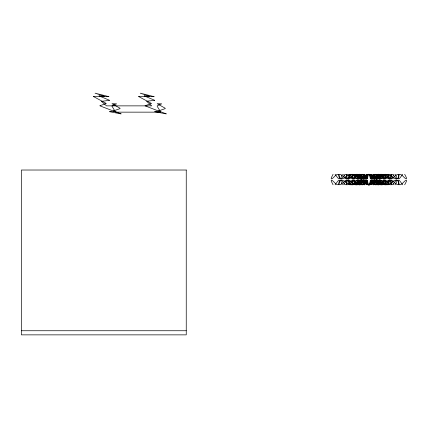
<?xml version="1.0" encoding="UTF-8"?>
<svg xmlns="http://www.w3.org/2000/svg" width="428" height="428" viewBox="0 0 428 428"><rect width="100%" height="100%" fill="white"/><g stroke="black" fill="none" stroke-linecap="round" stroke-linejoin="round"><path stroke-width="0.64" d="M359.333 174.298L358.562 178.915L360.055 174.94A0.926 0.455 -76.9 0 1 360.611 174.282A0.926 0.455 -76.9 0 1 360.943 174.94L360.847 178.219A0.926 0.631 -69.1 0 0 361.35 178.92A0.926 0.631 -69.1 0 0 362.12 178.219L363.276 174.94A0.926 0.781 -68 0 1 364.811 174.94L365.303 178.219A0.926 0.861 -43.8 0 0 367.047 178.219L368 174.94A0.926 0.904 0 0 1 369.776 174.94L370.723 178.219A0.926 0.861 43.8 0 0 372.467 178.219L372.959 174.94A0.926 0.781 68 0 1 374.495 174.94L375.65 178.219A0.926 0.631 69.1 0 0 376.421 178.92L377.892 174.308M378.443 184.778L379.208 180.161L377.715 184.136A0.926 0.455 -76.9 0 1 377.159 184.794A0.926 0.455 -76.9 0 1 376.827 184.136L376.929 180.857A0.926 0.631 -69.1 0 0 376.421 180.156A0.926 0.631 -69.1 0 0 375.65 180.857L374.495 184.136A0.926 0.781 -68 0 1 372.959 184.136L372.467 180.857A0.926 0.861 -43.8 0 0 370.723 180.857L369.776 184.136A0.926 0.904 0 0 1 368 184.136L367.047 180.857A0.926 0.861 43.8 0 0 365.303 180.857L364.811 184.136A0.926 0.781 68 0 1 363.276 184.136L362.12 180.857A0.926 0.631 69.1 0 0 361.35 180.156L359.878 184.768M355.058 174.282L354.084 177.952A1.466 0.358 -69.4 0 0 354.106 178.92A1.466 0.358 -69.4 0 0 354.812 177.952L356.026 175.164A1.466 0.712 -73 0 1 356.915 174.276A1.466 0.712 -73 0 1 357.391 175.164L357.327 177.952A1.466 0.974 -62.8 0 0 358.065 178.92A1.466 0.974 -62.8 0 0 359.306 177.952L360.676 175.164A1.466 1.23 -62 0 1 363.035 175.164L363.666 177.952A1.466 1.332 -35.4 0 0 366.368 177.952L367.524 175.164A1.466 1.418 0 0 1 370.247 175.164L371.402 177.952A1.466 1.332 35.4 0 0 374.109 177.952L374.735 175.164A1.466 1.23 62 0 1 377.095 175.164L378.464 177.952A1.466 0.974 62.8 0 0 379.706 178.92A1.466 0.974 62.8 0 0 380.444 177.952L380.38 175.164A1.466 0.712 73 0 1 380.856 174.276A1.466 0.712 73 0 1 381.744 175.164L382.958 177.952A1.466 0.358 69.4 0 0 383.665 178.92A1.466 0.358 69.4 0 0 383.686 177.952L382.712 174.282M382.712 184.794L383.686 181.124A1.466 0.358 -69.4 0 0 383.665 180.156A1.466 0.358 -69.4 0 0 382.958 181.124L381.744 183.912A1.466 0.712 -73 0 1 380.856 184.8A1.466 0.712 -73 0 1 380.38 183.912L380.444 181.124A1.466 0.974 -62.8 0 0 379.706 180.156A1.466 0.974 -62.8 0 0 378.464 181.124L377.095 183.912A1.466 1.23 -62 0 1 374.735 183.912L374.109 181.124A1.466 1.332 -35.4 0 0 371.402 181.124L370.247 183.912A1.466 1.418 0 0 1 367.524 183.912L366.368 181.124A1.466 1.332 35.4 0 0 363.666 181.124L363.035 183.912A1.466 1.23 62 0 1 360.676 183.912L359.306 181.124A1.466 0.974 62.8 0 0 358.065 180.156A1.466 0.974 62.8 0 0 357.327 181.124L357.391 183.912A1.466 0.712 73 0 1 356.915 184.8A1.466 0.712 73 0 1 356.026 183.912L354.812 181.124A1.466 0.358 69.4 0 0 354.106 180.156A1.466 0.358 69.4 0 0 354.084 181.124L355.058 184.794M349.521 174.26L348.355 177.657A2.29 0.535 -63.5 0 0 348.312 178.92A2.29 0.535 -63.5 0 0 349.446 177.657L350.773 175.389A2.29 1.081 -68.3 0 1 352.116 174.26A2.29 1.081 -68.3 0 1 352.784 175.389L352.763 177.657A2.29 1.461 -55.8 0 0 353.828 178.92A2.29 1.461 -55.8 0 0 355.748 177.657L357.268 175.389A2.29 1.878 -55.4 0 1 359.204 174.26A2.29 1.878 -55.4 0 1 360.756 175.389L361.489 177.657A2.29 1.996 -28.3 0 0 363.372 178.92A2.29 1.996 -28.3 0 0 365.571 177.657L366.871 175.389A2.29 2.167 0 0 1 370.899 175.389L372.2 177.657A2.29 1.996 28.3 0 0 374.398 178.92A2.29 1.996 28.3 0 0 376.282 177.657L377.02 175.389A2.29 1.878 55.4 0 1 378.566 174.26A2.29 1.878 55.4 0 1 380.503 175.389L382.022 177.657A2.29 1.461 55.8 0 0 383.948 178.92A2.29 1.461 55.8 0 0 385.007 177.657L384.986 175.389A2.29 1.081 68.3 0 1 385.655 174.26A2.29 1.081 68.3 0 1 386.998 175.389L388.324 177.657A2.29 0.535 63.5 0 0 389.459 178.92A2.29 0.535 63.5 0 0 389.416 177.657L388.25 174.26M388.25 184.816L389.416 181.424A2.29 0.535 -63.5 0 0 389.459 180.156A2.29 0.535 -63.5 0 0 388.324 181.424L386.998 183.687A2.29 1.081 -68.3 0 1 385.655 184.816A2.29 1.081 -68.3 0 1 384.986 183.687L385.007 181.424A2.29 1.461 -55.8 0 0 383.948 180.156A2.29 1.461 -55.8 0 0 382.022 181.424L380.503 183.687A2.29 1.878 -55.4 0 1 378.566 184.816A2.29 1.878 -55.4 0 1 377.02 183.687L376.282 181.424A2.29 1.996 -28.3 0 0 374.398 180.156A2.29 1.996 -28.3 0 0 372.2 181.424L370.899 183.687A2.29 2.167 0 0 1 366.871 183.687L365.571 181.424A2.29 1.996 28.3 0 0 363.372 180.156A2.29 1.996 28.3 0 0 361.489 181.424L360.756 183.687A2.29 1.878 55.4 0 1 359.204 184.816A2.29 1.878 55.4 0 1 357.268 183.687L355.748 181.424A2.29 1.461 55.8 0 0 353.828 180.156A2.29 1.461 55.8 0 0 352.763 181.424L352.784 183.687A2.29 1.081 68.3 0 1 352.116 184.816A2.29 1.081 68.3 0 1 350.773 183.687L349.446 181.424A2.29 0.535 63.5 0 0 348.312 180.156A2.29 0.535 63.5 0 0 348.355 181.424L349.521 184.816M356.053 184.805L357.439 180.905A1.145 0.284 -74.2 0 1 357.92 180.156A1.145 0.284 -74.2 0 1 358.001 180.905L357.466 184.003A1.145 0.54 -67.7 0 0 357.771 184.816A1.145 0.54 -67.7 0 0 358.578 184.003L359.948 180.905A1.145 0.781 -68.8 0 1 360.858 180.156A1.145 0.781 -68.8 0 1 361.478 180.905L361.649 184.003A1.145 0.936 -54.6 0 0 363.575 184.003L364.849 180.905A1.145 1.07 -43.4 0 1 366.94 180.905L367.775 184.003A1.145 1.081 0 0 0 369.995 184.003L370.83 180.905A1.145 1.07 43.4 0 1 372.927 180.905L374.195 184.003A1.145 0.936 54.6 0 0 376.121 184.003L376.292 180.905A1.145 0.781 68.8 0 1 376.913 180.156A1.145 0.781 68.8 0 1 377.828 180.905L379.197 184.003A1.145 0.54 67.7 0 0 380 184.816A1.145 0.54 67.7 0 0 380.305 184.003L379.77 180.905A1.145 0.284 74.2 0 1 379.85 180.156A1.145 0.284 74.2 0 1 380.332 180.905L381.717 184.805M381.717 174.271L380.332 178.171A1.145 0.284 -74.2 0 1 379.85 178.92A1.145 0.284 -74.2 0 1 379.77 178.171L380.305 175.073A1.145 0.54 -67.7 0 0 380 174.26A1.145 0.54 -67.7 0 0 379.197 175.073L377.828 178.171A1.145 0.781 -68.8 0 1 376.913 178.92A1.145 0.781 -68.8 0 1 376.292 178.171L376.121 175.073A1.145 0.936 -54.6 0 0 374.195 175.073L372.927 178.171A1.145 1.07 -43.4 0 1 370.83 178.171L369.995 175.073A1.145 1.081 0 0 0 367.775 175.073L366.94 178.171A1.145 1.07 43.4 0 1 364.849 178.171L363.575 175.073A1.145 0.936 54.6 0 0 361.649 175.073L361.478 178.171A1.145 0.781 68.8 0 1 360.858 178.92A1.145 0.781 68.8 0 1 359.948 178.171L358.578 175.073A1.145 0.54 67.7 0 0 357.771 174.26A1.145 0.54 67.7 0 0 357.466 175.073L358.001 178.171A1.145 0.284 74.2 0 1 357.92 178.92A1.145 0.284 74.2 0 1 357.439 178.171L356.053 174.271M342.341 174.298L341.073 177.331A3.579 0.792 -58 0 0 340.955 178.92A3.579 0.792 -58 0 0 342.7 177.331L343.946 175.667A3.579 1.653 -64.2 0 1 346.857 175.667L346.899 177.331A3.579 2.167 -49.5 0 0 348.44 178.92A3.579 2.167 -49.5 0 0 351.34 177.331L352.806 175.667A3.579 2.862 -50.1 0 1 357.845 175.667L358.621 177.331A3.579 2.959 -23.2 0 0 361.403 178.92A3.579 2.959 -23.2 0 0 364.683 177.331L365.972 175.667A3.579 3.306 0 0 1 371.798 175.667L373.088 177.331A3.579 2.959 23.2 0 0 376.367 178.92A3.579 2.959 23.2 0 0 379.155 177.331L379.925 175.667A3.579 2.862 50.1 0 1 384.965 175.667L386.43 177.331A3.579 2.167 49.5 0 0 389.33 178.92A3.579 2.167 49.5 0 0 390.871 177.331L390.914 175.667A3.579 1.653 64.2 0 1 393.824 175.667L395.071 177.331A3.579 0.792 58 0 0 396.815 178.92A3.579 0.792 58 0 0 396.697 177.331L395.429 174.298M395.429 184.778L396.697 181.745A3.579 0.792 -58 0 0 396.815 180.156A3.579 0.792 -58 0 0 395.071 181.745L393.824 183.409A3.579 1.653 -64.2 0 1 390.914 183.409L390.871 181.745A3.579 2.167 -49.5 0 0 389.33 180.156A3.579 2.167 -49.5 0 0 386.43 181.745L384.965 183.409A3.579 2.862 -50.1 0 1 379.925 183.409L379.155 181.745A3.579 2.959 -23.2 0 0 376.367 180.156A3.579 2.959 -23.2 0 0 373.088 181.745L371.798 183.409A3.579 3.306 0 0 1 365.972 183.409L364.683 181.745A3.579 2.959 23.2 0 0 361.403 180.156A3.579 2.959 23.2 0 0 358.621 181.745L357.845 183.409A3.579 2.862 50.1 0 1 352.806 183.409L351.34 181.745A3.579 2.167 49.5 0 0 348.44 180.156A3.579 2.167 49.5 0 0 346.899 181.745L346.857 183.409A3.579 1.653 64.2 0 1 343.946 183.409L342.7 181.745A3.579 0.792 58 0 0 340.955 180.156A3.579 0.792 58 0 0 341.073 181.745L342.341 184.778M350.468 184.789L352.185 181.156A1.856 0.455 -69.9 0 1 352.961 180.156A1.856 0.455 -69.9 0 1 353.052 181.156L352.517 183.682A1.856 0.84 -61.4 0 0 352.934 184.794A1.856 0.84 -61.4 0 0 354.266 183.682L355.791 181.156A1.856 1.236 -63.4 0 1 357.225 180.156A1.856 1.236 -63.4 0 1 358.161 181.156L358.429 183.682A1.856 1.45 -46.7 0 0 359.675 184.794A1.856 1.45 -46.7 0 0 361.451 183.682L362.907 181.156A1.856 1.691 -36.2 0 1 366.143 181.156L367.138 183.682A1.856 1.675 0 0 0 370.632 183.682L371.627 181.156A1.856 1.691 36.2 0 1 374.864 181.156L376.319 183.682A1.856 1.45 46.7 0 0 378.095 184.794A1.856 1.45 46.7 0 0 379.347 183.682L379.609 181.156A1.856 1.236 63.4 0 1 380.546 180.156A1.856 1.236 63.4 0 1 381.979 181.156L383.509 183.682A1.856 0.84 61.4 0 0 384.836 184.794A1.856 0.84 61.4 0 0 385.254 183.682L384.719 181.156A1.856 0.455 69.9 0 1 384.809 180.156A1.856 0.455 69.9 0 1 385.585 181.156L387.303 184.789M387.303 174.287L385.585 177.92A1.856 0.455 -69.9 0 1 384.809 178.92A1.856 0.455 -69.9 0 1 384.719 177.92L385.254 175.4A1.856 0.84 -61.4 0 0 384.836 174.282A1.856 0.84 -61.4 0 0 383.509 175.4L381.979 177.92A1.856 1.236 -63.4 0 1 380.546 178.92A1.856 1.236 -63.4 0 1 379.609 177.92L379.347 175.4A1.856 1.45 -46.7 0 0 378.095 174.282A1.856 1.45 -46.7 0 0 376.319 175.4L374.864 177.92A1.856 1.691 -36.2 0 1 371.627 177.92L370.632 175.4A1.856 1.675 0 0 0 367.138 175.4L366.143 177.92A1.856 1.691 36.2 0 1 362.907 177.92L361.451 175.4A1.856 1.45 46.7 0 0 359.675 174.282A1.856 1.45 46.7 0 0 358.429 175.4L358.161 177.92A1.856 1.236 63.4 0 1 357.225 178.92A1.856 1.236 63.4 0 1 355.791 177.92L354.266 175.4A1.856 0.84 61.4 0 0 352.934 174.282A1.856 0.84 61.4 0 0 352.517 175.4L353.052 177.92A1.856 0.455 69.9 0 1 352.961 178.92A1.856 0.455 69.9 0 1 352.185 177.92L350.468 174.287M333.07 174.282L331.673 177.048A5.452 1.129 -52 0 0 333.99 177.048L335.092 175.897A5.644 2.52 -59.8 0 1 339.233 175.897L339.324 177.048A5.452 3.076 -43.1 0 0 345.664 177.048L346.98 175.897A5.644 4.366 -44.8 0 1 354.154 175.897L354.898 177.048A5.452 4.205 -18.9 0 0 363.554 177.048L364.742 175.897A5.644 5.04 0 0 1 373.029 175.897L374.216 177.048A5.452 4.205 18.9 0 0 382.873 177.048L383.616 175.897A5.644 4.366 44.8 0 1 390.791 175.897L392.112 177.048A5.452 3.076 43.1 0 0 398.447 177.048L398.538 175.897A5.644 2.52 59.8 0 1 402.684 175.897L403.781 177.048A5.452 1.129 52 0 0 406.097 177.048L404.701 174.282M404.701 184.794L406.097 182.028A5.452 1.129 -52 0 0 403.781 182.028L402.684 183.179A5.644 2.52 -59.8 0 1 398.538 183.179L398.447 182.028A5.452 3.076 -43.1 0 0 392.112 182.028L390.791 183.179A5.644 4.366 -44.8 0 1 383.616 183.179L382.873 182.028A5.452 4.205 -18.9 0 0 374.216 182.028L373.029 183.179A5.644 5.04 0 0 1 364.742 183.179L363.554 182.028A5.452 4.205 18.9 0 0 354.898 182.028L354.154 183.179A5.644 4.366 44.8 0 1 346.98 183.179L345.664 182.028A5.452 3.076 43.1 0 0 339.324 182.028L339.233 183.179A5.644 2.52 59.8 0 1 335.092 183.179L333.99 182.028A5.452 1.129 52 0 0 331.673 182.028L333.07 184.794M109.482 100.329L101.383 101.35L106.529 105.866L151.699 105.866L146.569 101.254L154.658 100.318M343.657 184.8L345.674 181.397A2.878 0.685 -66 0 1 346.937 181.397L346.461 183.382A2.878 1.241 -55.6 0 0 347.038 184.8A2.878 1.241 -55.6 0 0 349.066 183.382L350.628 181.397A2.878 1.873 -58.7 0 1 354.079 181.397L354.438 183.382A2.878 2.145 -40.2 0 0 356.273 184.8A2.878 2.145 -40.2 0 0 358.948 183.382L360.478 181.397A2.878 2.557 -31 0 1 365.191 181.397L366.282 183.382A2.878 2.477 0 0 0 368.888 184.8A2.878 2.477 0 0 0 371.488 183.382L372.579 181.397A2.878 2.557 31 0 1 377.293 181.397L378.823 183.382A2.878 2.145 40.2 0 0 381.498 184.8A2.878 2.145 40.2 0 0 383.333 183.382L383.691 181.397A2.878 1.873 58.7 0 1 387.142 181.397L388.704 183.382A2.878 1.241 55.6 0 0 390.732 184.8A2.878 1.241 55.6 0 0 391.31 183.382L390.834 181.397A2.878 0.685 66 0 1 392.096 181.397L394.113 184.8M394.113 174.276L392.096 177.679A2.878 0.685 -66 0 1 390.834 177.679L391.31 175.699A2.878 1.241 -55.6 0 0 390.732 174.276A2.878 1.241 -55.6 0 0 388.704 175.699L387.142 177.679A2.878 1.873 -58.7 0 1 383.691 177.679L383.333 175.699A2.878 2.145 -40.2 0 0 381.498 174.276A2.878 2.145 -40.2 0 0 378.823 175.699L377.293 177.679A2.878 2.557 -31 0 1 372.579 177.679L371.488 175.699A2.878 2.477 0 0 0 368.888 174.276A2.878 2.477 0 0 0 366.282 175.699L365.191 177.679A2.878 2.557 31 0 1 360.478 177.679L358.948 175.699A2.878 2.145 40.2 0 0 356.273 174.276A2.878 2.145 40.2 0 0 354.438 175.699L354.079 177.679A2.878 1.873 58.7 0 1 350.628 177.679L349.066 175.699A2.878 1.241 55.6 0 0 347.038 174.276A2.878 1.241 55.6 0 0 346.461 175.699L346.937 177.679A2.878 0.685 66 0 1 345.674 177.679L343.657 174.276M335.097 184.789L337.441 181.611A4.419 1.016 -61.7 0 1 339.217 181.611L338.832 183.061A4.419 1.776 -49.6 0 0 342.619 183.061L344.091 181.611A4.419 2.771 -53.7 0 1 348.948 181.611L349.35 183.061A4.419 3.076 -34.1 0 0 355.909 183.061L357.38 181.611A4.419 3.788 -26.5 0 1 364.019 181.611L365.095 183.061A4.419 3.552 0 0 0 372.676 183.061L373.756 181.611A4.419 3.788 26.5 0 1 380.39 181.611L381.862 183.061A4.419 3.076 34.1 0 0 388.426 183.061L388.822 181.611A4.419 2.771 53.7 0 1 393.685 181.611L395.151 183.061A4.419 1.776 49.6 0 0 398.939 183.061L398.554 181.611A4.419 1.016 61.7 0 1 400.33 181.611L402.673 184.789M402.673 174.292L400.33 177.465A4.419 1.016 -61.7 0 1 398.554 177.465L398.939 176.015A4.419 1.776 -49.6 0 0 395.151 176.015L393.685 177.465A4.419 2.771 -53.7 0 1 388.822 177.465L388.426 176.015A4.419 3.076 -34.1 0 0 381.862 176.015L380.39 177.465A4.419 3.788 -26.5 0 1 373.756 177.465L372.676 176.015A4.419 3.552 0 0 0 365.095 176.015L364.019 177.465A4.419 3.788 26.5 0 1 357.38 177.465L355.909 176.015A4.419 3.076 34.1 0 0 349.35 176.015L348.948 177.465A4.419 2.771 53.7 0 1 344.091 177.465L342.619 176.015A4.419 1.776 49.6 0 0 338.832 176.015L339.217 177.465A4.419 1.016 61.7 0 1 337.441 177.465L335.097 174.292M113.479 110.884L119.835 108.707A1.113 0.433 9.6 0 0 119.776 108.107L112.013 103.694L116.571 103.86L112.307 105.684A1.113 0.669 28.1 0 0 112.125 106.47L115.581 112.147L160.757 112.147L157.301 106.47A1.113 0.669 28.1 0 1 157.483 105.684L161.709 103.849L157.183 103.694L164.946 108.107A1.113 0.433 9.6 0 1 165.01 108.707L158.66 110.873M99.97 105.727L106.069 103.512M145.146 105.727L151.245 103.512M93.465 96.402L104.255 96.343M138.64 96.402L149.431 96.343M99.119 95.861L108.862 96.696M144.295 95.861L154.032 96.696M109.638 111.665L114.378 111.515M154.813 111.665L159.548 111.515M21.4 330.742L186.244 330.742M166.171 113.88L154.818 111.724M121.022 113.885L109.638 111.719M154.043 96.648L140.245 93.16L149.431 96.268M108.867 96.648L95.043 93.154L104.255 96.268M166.182 113.837L158.654 110.938M121.044 113.848L113.495 110.943M159.58 111.43L145.146 105.866M114.404 111.43L99.981 105.871M138.629 96.514L151.266 103.373M144.279 95.926L154.663 100.27M99.109 95.926L109.493 100.27M93.454 96.514L106.091 103.373M377.892 184.768L376.512 180.156L376.918 184.195A0.744 0.358 73 0 1 376.688 184.784A0.744 0.358 73 0 1 376.191 184.195L375.067 180.712A0.744 0.514 73.7 0 0 374.045 180.712L373.944 184.195A0.744 0.621 62.1 0 1 372.681 184.195L371.659 180.712A0.744 0.701 51.3 0 0 370.263 180.712L369.615 184.195A0.744 0.717 0 0 1 368.155 184.195L367.508 180.712A0.744 0.701 -51.3 0 0 366.111 180.712L365.089 184.195A0.744 0.621 -62.1 0 1 363.827 184.195L363.725 180.712A0.744 0.514 -73.7 0 0 362.703 180.712L361.585 184.195A0.744 0.358 -73 0 1 361.082 184.784A0.744 0.358 -73 0 1 360.852 184.195L361.296 180.177A0.926 0.631 69.1 0 0 360.847 180.857L360.943 184.136A0.926 0.455 76.9 0 1 360.611 184.794A0.926 0.455 76.9 0 1 360.055 184.136L358.552 180.172L359.333 184.778M359.878 174.308L361.259 178.92L360.852 174.881A0.744 0.358 73 0 1 361.082 174.292A0.744 0.358 73 0 1 361.585 174.881L362.703 178.364A0.744 0.514 73.7 0 0 363.725 178.364L363.827 174.881A0.744 0.621 62.1 0 1 365.089 174.881L366.111 178.364A0.744 0.701 51.3 0 0 367.508 178.364L368.155 174.881A0.744 0.717 0 0 1 369.615 174.881L370.263 178.364A0.744 0.701 -51.3 0 0 371.659 178.364L372.681 174.881A0.744 0.621 -62.1 0 1 373.944 174.881L374.045 178.364A0.744 0.514 -73.7 0 0 375.067 178.364L376.191 174.881A0.744 0.358 -73 0 1 376.688 174.292A0.744 0.358 -73 0 1 376.918 174.881L376.469 178.883A0.926 0.631 69.1 0 0 376.929 178.219L376.827 174.94A0.926 0.455 76.9 0 1 377.159 174.282A0.926 0.455 76.9 0 1 377.715 174.94L379.208 178.915L378.443 174.298M186.244 170.018L21.4 170.018L21.4 334.862L186.244 334.862L186.244 170.018"/></g></svg>
